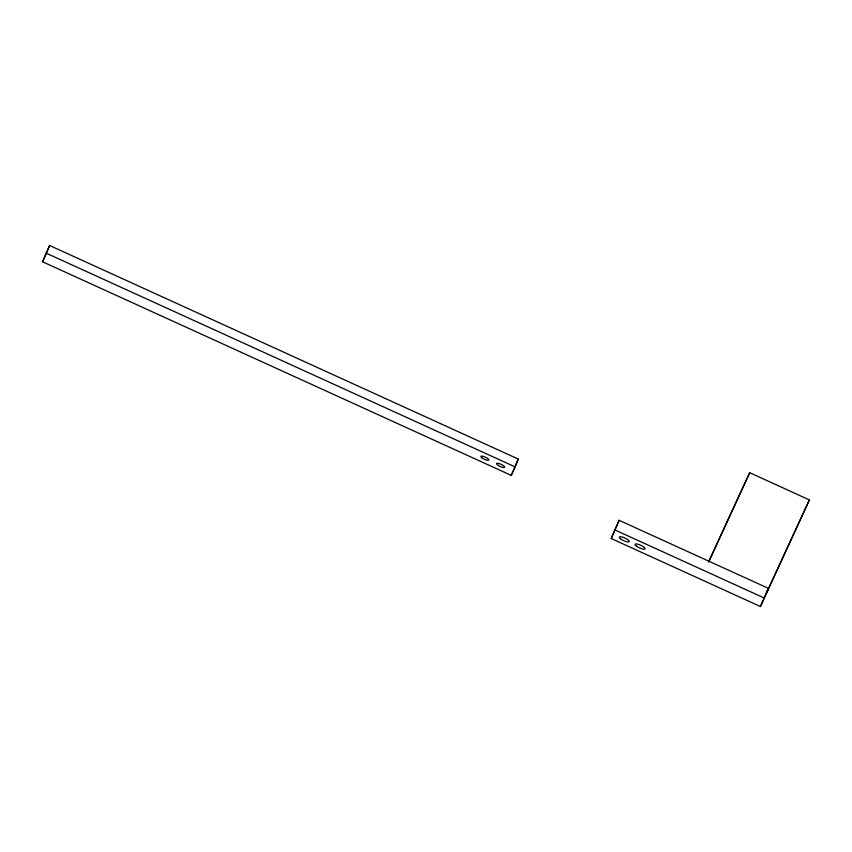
<?xml version="1.0" encoding="UTF-8"?>
<svg xmlns="http://www.w3.org/2000/svg" width="852" height="852" viewBox="0 0 852 852"><rect width="100%" height="100%" fill="white"/><g stroke="black" fill="none" stroke-linecap="round" stroke-linejoin="round"><path stroke-width="1.28" d="M42.6 261.788L49.608 245.472L518.261 459.058L514.778 467.716L511.253 475.373L42.6 261.788L49.608 245.472M511.253 475.373L518.261 459.058M809.4 499.922L760.431 606.528L611.214 538.528L619.095 520.295L768.323 588.306L766.481 592.875L809.4 499.922L749.707 472.711L708.47 562.043M619.095 520.295L611.214 538.528M749.707 472.711L709.002 561.383M760.431 606.528L768.323 588.306M46.083 253.119L514.736 466.704M614.697 529.859L763.914 597.87M496.737 463.499L496.652 463.797A4.377 1.171 24.7 0 0 499.815 466.31L500.848 466.779A4.377 1.171 24.7 0 0 504.565 467.333L504.65 467.034A4.377 1.171 24.7 0 0 500.976 464.276A4.377 1.171 24.7 0 0 496.737 463.499M481.742 457.705A4.377 1.171 24.7 0 0 488.59 460.25A4.377 1.171 24.7 0 0 484.255 456.693A4.377 1.171 24.7 0 0 481.742 457.705M620.394 538.73A5.463 1.47 24.7 0 0 628.968 541.904A5.463 1.47 24.7 0 0 623.547 537.463A5.463 1.47 24.7 0 0 620.394 538.73M636.188 545.93A5.463 1.47 24.7 0 0 644.762 549.103A5.463 1.47 24.7 0 0 639.341 544.662A5.463 1.47 24.7 0 0 636.188 545.93"/></g></svg>
